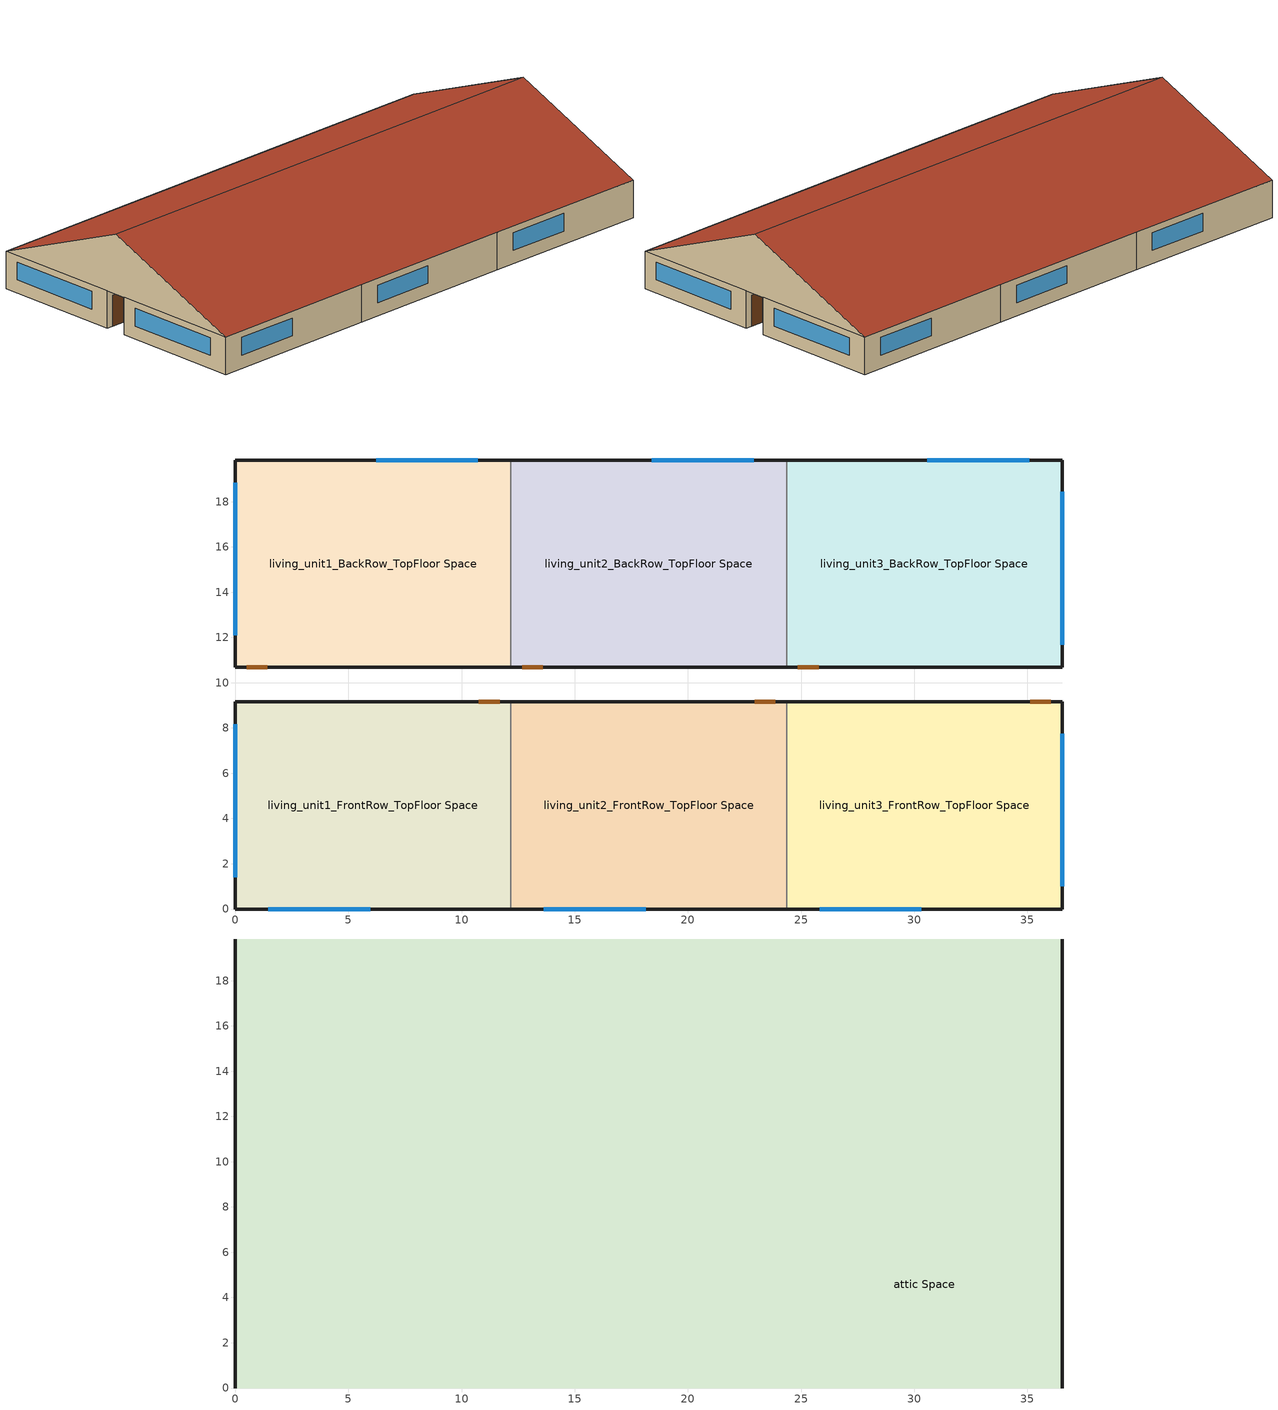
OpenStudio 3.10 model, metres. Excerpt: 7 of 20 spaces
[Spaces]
living_unit3_FrontRow_TopFloor Space
 floor to living_unit3_FrontRow_MiddleFloor Space (ceiling-floor-layer): 36.54,9.16 36.54,0 24.36,0 24.36,9.16 z5.33
 wall outside (Exterior Wall): 24.36,0 36.54,0 36.54,9.16 24.36,9.16 z5.33:7.92
 wall to living_unit2_FrontRow_TopFloor Space (interiorwall): 24.36,9.16 24.36,0 z5.33:7.92
 window (Exterior Window): 25.82,0 30.32,0 / 36.54,1 36.54,7.75 z6.25:7.47
 door (Exterior Door): 36.04,9.16 35.12,9.16 z5.33:7.47
living_unit3_BackRow_TopFloor Space
 floor to living_unit3_BackRow_MiddleFloor Space (ceiling-floor-layer): 36.54,19.84 36.54,10.68 24.36,10.68 24.36,19.84 z5.33
 wall outside (Exterior Wall): 24.36,10.68 36.54,10.68 36.54,19.84 24.36,19.84 z5.33:7.92
 wall to living_unit2_BackRow_TopFloor Space (interiorwall): 24.36,19.84 24.36,10.68 z5.33:7.92
 window (Exterior Window): 35.08,19.84 30.58,19.84 / 36.54,11.68 36.54,18.43 z6.25:7.47
 door (Exterior Door): 24.86,10.68 25.77,10.68 z5.33:7.47
living_unit1_FrontRow_TopFloor Space
 floor to living_unit1_FrontRow_MiddleFloor Space (ceiling-floor-layer): 12.18,9.16 12.18,0 0,0 0,9.16 z5.33
 wall outside (Exterior Wall): 12.18,9.16 0,9.16 0,0 12.18,0 z5.33:7.92
 wall to living_unit2_FrontRow_TopFloor Space (interiorwall): 12.18,0 12.18,9.16 z5.33:7.92
 window (Exterior Window): 1.46,0 5.96,0 / 0,8.16 0,1.41 z6.25:7.47
 door (Exterior Door): 11.68,9.16 10.76,9.16 z5.33:7.47
living_unit2_FrontRow_TopFloor Space
 floor to living_unit2_FrontRow_MiddleFloor Space (ceiling-floor-layer): 24.36,9.16 24.36,0 12.18,0 12.18,9.16 z5.33
 wall outside (Exterior Wall): 12.18,0 24.36,0 / 24.36,9.16 12.18,9.16 z5.33:7.92
 window (Exterior Window): 13.64,0 18.14,0 z6.25:7.47
 door (Exterior Door): 23.86,9.16 22.94,9.16 z5.33:7.47
living_unit2_BackRow_TopFloor Space
 floor to living_unit2_BackRow_MiddleFloor Space (ceiling-floor-layer): 24.36,19.84 24.36,10.68 12.18,10.68 12.18,19.84 z5.33
 wall outside (Exterior Wall): 12.18,10.68 24.36,10.68 / 24.36,19.84 12.18,19.84 z5.33:7.92
 wall to living_unit1_BackRow_TopFloor Space (interiorwall): 12.18,19.84 12.18,10.68 z5.33:7.92
 window (Exterior Window): 22.9,19.84 18.4,19.84 z6.25:7.47
 door (Exterior Door): 12.68,10.68 13.59,10.68 z5.33:7.47
living_unit1_BackRow_TopFloor Space
 floor to living_unit1_BackRow_BottomFloor Space (ceiling-floor-layer): 12.18,19.84 12.18,10.68 0,10.68 0,19.84 z5.33
 wall outside (Exterior Wall): 12.18,19.84 0,19.84 0,10.68 12.18,10.68 z5.33:7.92
 window (Exterior Window): 10.72,19.84 6.22,19.84 / 0,18.84 0,12.09 z6.25:7.47
 door (Exterior Door): 0.5,10.68 1.41,10.68 z5.33:7.47
attic Space
 floor to Breezeway Space: 0,9.16 0,10.68 36.54,10.68 36.54,9.16 z7.92
 floor to living_unit3_BackRow_TopFloor Space: 24.36,10.68 24.36,19.84 36.54,19.84 36.54,10.68 z7.92
 floor to living_unit3_FrontRow_TopFloor Space: 24.36,0 24.36,9.16 36.54,9.16 36.54,0 z7.92
 floor to living_unit1_FrontRow_TopFloor Space: 0,0 0,9.16 12.18,9.16 12.18,0 z7.92
 floor to living_unit2_BackRow_TopFloor Space: 12.18,10.68 12.18,19.84 24.36,19.84 24.36,10.68 z7.92
 floor to living_unit2_FrontRow_TopFloor Space: 12.18,0 12.18,9.16 24.36,9.16 24.36,0 z7.92
 floor to living_unit1_BackRow_TopFloor Space: 0,10.68 0,19.84 12.18,19.84 12.18,10.68 z7.92
 wall outside (Gable_end): 36.54,9.92,12.05 36.54,0,7.92 36.54,19.84,7.92; 0,9.92,12.05 0,19.84,7.92 0,0,7.92
 roof outside (Exterior Roof): 36.54,9.92,12.05 36.54,19.84,7.92 0,19.84,7.92 0,9.92,12.05; 0,9.92,12.05 0,0,7.92 36.54,0,7.92 36.54,9.92,12.05
shading: 36.55,11.68 36.55,18.43 36.54,18.43 36.54,11.68 z7.47; 0,1.41 0,8.16 -0.01,8.16 -0.01,1.41 z7.47; 36.55,1 36.55,7.75 36.54,7.75 36.54,1 z7.47; 5.96,-0.01 5.96,0 1.46,0 1.46,-0.01 z7.47; 18.14,-0.01 18.14,0 13.64,0 13.64,-0.01 z7.47; 30.32,-0.01 30.32,0 25.82,0 25.82,-0.01 z7.47; 10.72,19.84 10.72,19.85 6.22,19.85 6.22,19.84 z7.47; 35.08,19.84 35.08,19.85 30.58,19.85 30.58,19.84 z7.47; 22.9,19.84 22.9,19.85 18.4,19.85 18.4,19.84 z7.47; 0,12.09 0,18.84 -0.01,18.84 -0.01,12.09 z7.47
[Site]
Seattle Seattle Tacoma Intl A_WA_USA Design_Conditions: Latitude {deg}=47.47; Longitude {deg}=-122.32; Time Zone {hr}=-8; Elevation {m}=122; Terrain=Suburbs
[Building]
US+MF+CZ4C+hp+slab+IECC_2024: North Axis {deg}=0
[SizingPeriod:DesignDay] Barometric Pressure {Pa}=99868; Rain Indicator=No; Snow Indicator=No; Day of Month=21; Daylight Saving Time Indicator=No; Humidity Condition Type=Wetbulb; Dry-Bulb Temperature Range Modifier Type=DefaultMultipliers
Name | Maximum Dry-Bulb Temperature {C} | Daily Dry-Bulb Temperature Range {deltaC} | Wind Speed {m/s} | Wind Direction {deg} | Sky Clearness | Month | Day Type | Wetbulb or DewPoint at Maximum Dry-Bulb {C} | Solar Model Indicator | ASHRAE Clear Sky Optical Depth for Beam Irradiance | ASHRAE Clear Sky Optical Depth for Diffuse Irradiance
Seattle Seattle Tacoma Intl A Ann Htg 99.6% Condns DB | -4.2 | 0 | 4.3 | 20 | 0 | 12 | WinterDesignDay | -4.2 | ASHRAEClearSky
Seattle Seattle Tacoma Intl A Ann Clg .4% Condns DB=>MWB | 29.4 | 10.4 | 4.2 | 350 |  | 8 | SummerDesignDay | 18.3 | ASHRAETau | 0.352 | 2.561
[ClimateZones]
Climate Zone Institution Name 1=ASHRAE; Climate Zone Document Name 1=ANSI/ASHRAE Standard 169; Climate Zone Document Year 1=2006; Climate Zone Institution Name 2=CEC; Climate Zone Document Name 2=California Climate Zone Descriptions; Climate Zone Document Year 2=1995
[Construction]
interiorwall: Drywall_1/2in, OSB_5/8in, Drywall_1/2in
Exterior Wall: syn_stucco, sheathing_consol_layer, OSB_7/16in, wall_consol_layer, Drywall_1/2in
ceiling-floor-layer: Lumber_2x4
Exterior Roof: Asphalt_shingle, OSB_1/2in
Gable_end: cement_stucco, Bldg_paper_felt, OSB_5/8in, Air_4_in_vert, Drywall_1/2in
Exterior Window: Glass
Exterior Door: door_const
[Material]
Name | Roughness | Thickness {m} | Conductivity {W/m-K} | Density {kg/m3} | Specific Heat {J/kg-K} | Thermal Absorptance | Solar Absorptance | Visible Absorptance
Drywall_1/2in | MediumSmooth | 0.0127 | 0.16009 | 800.923 | 1087.84
OSB_5/8in | MediumSmooth | 0.015875 | 0.1163 | 544.627 | 1213.36
syn_stucco | MediumSmooth | 0.003048 | 0.0865 | 400 | 878.64 | 0.7
sheathing_consol_layer | Rough | 0.031115 | 0.035329 | 20.1 | 1465.415
OSB_7/16in | MediumSmooth | 0.0111125 | 0.1163 | 544.627 | 1213.36
wall_consol_layer | Rough | 0.1397 | 0.057165 | 120.801 | 1036.26
Lumber_2x4 | Rough | 0.0890016 | 0.115458 | 512.64 | 767.58 | 0.9 | 0.7 | 0.7
Asphalt_shingle | MediumRough | 0.00633985 | 0.08186 | 1121.29 | 1255.2 | 0.9 | 0.75
OSB_1/2in | MediumSmooth | 0.0127 | 0.1163 | 544.627 | 1213.36 | 0.9 | 0.7 | 0.7
cement_stucco | MediumSmooth | 0.01905 | 0.721 | 1865.58 | 878.64
door_const | Smooth | 0.0452888 | 0.0720096 | 512.64 | 767.58
[Material:NoMass]
Bldg_paper_felt: Roughness=Smooth; Thermal Resistance {m2-K/W}=0.0105666
[Material:AirGap]
Air_4_in_vert: Thermal Resistance {m2-K/W}=0.158499
[WindowMaterial:SimpleGlazingSystem]
Glass: U-Factor {W/m2-K}=1.590008; Solar Heat Gain Coefficient=0.3344; Visible Transmittance=0.88
[ThermalZone] Multiplier=1; Use Ideal Air Loads=No
Name | Thermostat
living_unit3_BackRow_TopFloor | thermostat_living Dual SP Control 6
attic
living_unit3_FrontRow_TopFloor | thermostat_living Dual SP Control 13
living_unit1_FrontRow_TopFloor | thermostat_living Dual SP Control 14
living_unit2_BackRow_TopFloor | thermostat_living Dual SP Control 15
living_unit2_FrontRow_TopFloor | thermostat_living Dual SP Control 16
living_unit1_BackRow_TopFloor | thermostat_living Dual SP Control 17
[Sizing:Zone] Zone Cooling Design Supply Air Temperature Input Method=SupplyAirTemperature; Zone Cooling Design Supply Air Temperature Difference {deltaC}=11.11; Zone Heating Design Supply Air Temperature Input Method=SupplyAirTemperature; Zone Heating Design Supply Air Temperature Difference {deltaC}=11.11; Zone Cooling Design Supply Air Humidity Ratio {kg-H2O/kg-air}=0.0085; Zone Heating Design Supply Air Humidity Ratio {kg-H2O/kg-air}=0.008; Cooling Design Air Flow Method=DesignDay; Heating Design Air Flow Method=DesignDay; Account for Dedicated Outdoor Air System=No; Dedicated Outdoor Air Low Setpoint Temperature for Design {C}=autosize; Dedicated Outdoor Air High Setpoint Temperature for Design {C}=autosize; Zone Cooling Design Supply Air Humidity Ratio Difference {kgWater/kgDryAir}=0.005; Zone Humidification Design Supply Air Humidity Ratio Difference {kgWater/kgDryAir}=0.005; Sizing Option=Coincident
Name | Zone Cooling Design Supply Air Temperature {C} | Zone Heating Design Supply Air Temperature {C} | Dedicated Outdoor Air System Control Strategy | Zone Load Sizing Method | Zone Latent Cooling Design Supply Air Humidity Ratio Input Method | Zone Latent Heating Design Supply Air Humidity Ratio Input Method | Cooling Minimum Air Flow per Zone Floor Area {m3/s-m2} | Heating Maximum Air Flow per Zone Floor Area {m3/s-m2} | Heating Maximum Air Flow {m3/s} | Heating Maximum Air Flow Fraction
Breezeway; attic | 14 | 40 | NeutralSupplyAir | Sensible Load Only No Latent Load | HumidityRatioDifference | HumidityRatioDifference
living_unit1_FrontRow_BottomFloor; living_unit2_FrontRow_BottomFloor; living_unit3_FrontRow_BottomFloor; living_unit1_BackRow_BottomFloor; living_unit2_BackRow_BottomFloor; living_unit3_BackRow_BottomFloor; living_unit3_BackRow_TopFloor; living_unit1_FrontRow_MiddleFloor; living_unit2_FrontRow_MiddleFloor; living_unit3_FrontRow_MiddleFloor; living_unit1_BackRow_MiddleFloor; living_unit2_BackRow_MiddleFloor; living_unit3_BackRow_MiddleFloor; living_unit3_FrontRow_TopFloor; living_unit1_FrontRow_TopFloor; living_unit2_BackRow_TopFloor; living_unit2_FrontRow_TopFloor; living_unit1_BackRow_TopFloor | 12 | 32.22 |  |  |  |  | 0.000762 | 0.002032 | 0.141576 | 0.3
[Space]
Name | Thermal Zone | Design Specification Outdoor Air Object
living_unit3_BackRow_TopFloor Space | living_unit3_BackRow_TopFloor | SZ_DSOA_living_unit3_BackRow_TopFloor
attic Space | attic
living_unit3_FrontRow_TopFloor Space | living_unit3_FrontRow_TopFloor | SZ_DSOA_living_unit3_FrontRow_TopFloor
living_unit1_FrontRow_TopFloor Space | living_unit1_FrontRow_TopFloor | SZ_DSOA_living_unit1_FrontRow_TopFloor
living_unit2_BackRow_TopFloor Space | living_unit2_BackRow_TopFloor | SZ_DSOA_living_unit2_BackRow_TopFloor
living_unit2_FrontRow_TopFloor Space | living_unit2_FrontRow_TopFloor | SZ_DSOA_living_unit2_FrontRow_TopFloor
living_unit1_BackRow_TopFloor Space | living_unit1_BackRow_TopFloor | SZ_DSOA_living_unit1_BackRow_TopFloor
[ThermostatSetpoint:DualSetpoint] Heating Setpoint Temperature Schedule=heating_sch; Cooling Setpoint Temperature Schedule=cooling_sch
thermostat_living Dual SP Control 6; thermostat_living Dual SP Control 13; thermostat_living Dual SP Control 14; thermostat_living Dual SP Control 15; thermostat_living Dual SP Control 16; thermostat_living Dual SP Control 17
[ElectricEquipment:Definition] Design Level Calculation Method=EquipmentLevel
Name | Design Level {W} | Fraction Latent | Fraction Radiant | Fraction Lost
IECC_Adj3_BackRow_TopFloor Definition; IECC_Adj1_FrontRow_TopFloor Definition; IECC_Adj2_FrontRow_TopFloor Definition; IECC_Adj3_FrontRow_TopFloor Definition; IECC_Adj1_BackRow_TopFloor Definition; IECC_Adj2_BackRow_TopFloor Definition | 29.2314 | 0.062439 | 0.411909 | 0.251045
television2_FrontRow_TopFloor Definition; television3_FrontRow_TopFloor Definition; television1_FrontRow_TopFloor Definition; television1_BackRow_TopFloor Definition; television2_BackRow_TopFloor Definition; television3_BackRow_TopFloor Definition | 0 | 0 | 1 | 0
electric_range1_BackRow_TopFloor Definition; electric_range1_FrontRow_TopFloor Definition; electric_range2_FrontRow_TopFloor Definition; electric_range3_FrontRow_TopFloor Definition; electric_range2_BackRow_TopFloor Definition; electric_range3_BackRow_TopFloor Definition | 206.727 | 0.3 | 0.4 | 0.3
dishwasher1_FrontRow_TopFloor Definition; dishwasher2_FrontRow_TopFloor Definition; dishwasher3_FrontRow_TopFloor Definition; dishwasher1_BackRow_TopFloor Definition; dishwasher2_BackRow_TopFloor Definition; dishwasher3_BackRow_TopFloor Definition | 30.4403 | 0.15 | 0.6 | 0.25
refrigerator1_FrontRow_TopFloor Definition; refrigerator2_FrontRow_TopFloor Definition; refrigerator3_FrontRow_TopFloor Definition; refrigerator1_BackRow_TopFloor Definition; refrigerator2_BackRow_TopFloor Definition; refrigerator3_BackRow_TopFloor Definition | 84.3882 | 0 | 1 | 0
clotheswasher1_FrontRow_TopFloor Definition; clotheswasher2_FrontRow_TopFloor Definition; clotheswasher3_FrontRow_TopFloor Definition; clotheswasher1_BackRow_TopFloor Definition; clotheswasher2_BackRow_TopFloor Definition; clotheswasher3_BackRow_TopFloor Definition | 10.7404 | 0 | 0.8 | 0.2
electric_dryer1_FrontRow_TopFloor Definition; electric_dryer2_FrontRow_TopFloor Definition; electric_dryer3_FrontRow_TopFloor Definition; electric_dryer1_BackRow_TopFloor Definition; electric_dryer2_BackRow_TopFloor Definition; electric_dryer3_BackRow_TopFloor Definition | 177.596 | 0.05 | 0.15 | 0.8
electric_mels1_FrontRow_TopFloor Definition; electric_mels2_FrontRow_TopFloor Definition; electric_mels3_FrontRow_TopFloor Definition; electric_mels1_BackRow_TopFloor Definition; electric_mels2_BackRow_TopFloor Definition; electric_mels3_BackRow_TopFloor Definition | 440.553 | 0.06 | 0.69 | 0.25
[ElectricEquipment]
Name | Electric Equipment Definition | Space or SpaceType | Schedule
IECC_Adj3_BackRow_TopFloor | IECC_Adj3_BackRow_TopFloor Definition | living_unit3_BackRow_TopFloor Space | MiscPlugLoad
television2_FrontRow_TopFloor | television2_FrontRow_TopFloor Definition | living_unit2_FrontRow_TopFloor Space | InteriorLighting
electric_range1_BackRow_TopFloor | electric_range1_BackRow_TopFloor Definition | living_unit1_BackRow_TopFloor Space | CookingRange
television3_FrontRow_TopFloor | television3_FrontRow_TopFloor Definition | living_unit3_FrontRow_TopFloor Space | InteriorLighting
dishwasher1_FrontRow_TopFloor | dishwasher1_FrontRow_TopFloor Definition | living_unit1_FrontRow_TopFloor Space | Dishwasher_equip_sch
refrigerator1_FrontRow_TopFloor | refrigerator1_FrontRow_TopFloor Definition | living_unit1_FrontRow_TopFloor Space | Refrigerator
clotheswasher1_FrontRow_TopFloor | clotheswasher1_FrontRow_TopFloor Definition | living_unit1_FrontRow_TopFloor Space | ClothesWasher_equip_sch
electric_dryer1_FrontRow_TopFloor | electric_dryer1_FrontRow_TopFloor Definition | living_unit1_FrontRow_TopFloor Space | ClothesDryer
electric_range1_FrontRow_TopFloor | electric_range1_FrontRow_TopFloor Definition | living_unit1_FrontRow_TopFloor Space | CookingRange
television1_FrontRow_TopFloor | television1_FrontRow_TopFloor Definition | living_unit1_FrontRow_TopFloor Space | InteriorLighting
electric_mels1_FrontRow_TopFloor | electric_mels1_FrontRow_TopFloor Definition | living_unit1_FrontRow_TopFloor Space | MiscPlugLoad
IECC_Adj1_FrontRow_TopFloor | IECC_Adj1_FrontRow_TopFloor Definition | living_unit1_FrontRow_TopFloor Space | MiscPlugLoad
dishwasher2_FrontRow_TopFloor | dishwasher2_FrontRow_TopFloor Definition | living_unit2_FrontRow_TopFloor Space | Dishwasher_equip_sch
refrigerator2_FrontRow_TopFloor | refrigerator2_FrontRow_TopFloor Definition | living_unit2_FrontRow_TopFloor Space | Refrigerator
clotheswasher2_FrontRow_TopFloor | clotheswasher2_FrontRow_TopFloor Definition | living_unit2_FrontRow_TopFloor Space | ClothesWasher_equip_sch
electric_dryer2_FrontRow_TopFloor | electric_dryer2_FrontRow_TopFloor Definition | living_unit2_FrontRow_TopFloor Space | ClothesDryer
electric_range2_FrontRow_TopFloor | electric_range2_FrontRow_TopFloor Definition | living_unit2_FrontRow_TopFloor Space | CookingRange
electric_mels2_FrontRow_TopFloor | electric_mels2_FrontRow_TopFloor Definition | living_unit2_FrontRow_TopFloor Space | MiscPlugLoad
IECC_Adj2_FrontRow_TopFloor | IECC_Adj2_FrontRow_TopFloor Definition | living_unit2_FrontRow_TopFloor Space | MiscPlugLoad
dishwasher3_FrontRow_TopFloor | dishwasher3_FrontRow_TopFloor Definition | living_unit3_FrontRow_TopFloor Space | Dishwasher_equip_sch
refrigerator3_FrontRow_TopFloor | refrigerator3_FrontRow_TopFloor Definition | living_unit3_FrontRow_TopFloor Space | Refrigerator
clotheswasher3_FrontRow_TopFloor | clotheswasher3_FrontRow_TopFloor Definition | living_unit3_FrontRow_TopFloor Space | ClothesWasher_equip_sch
electric_dryer3_FrontRow_TopFloor | electric_dryer3_FrontRow_TopFloor Definition | living_unit3_FrontRow_TopFloor Space | ClothesDryer
electric_range3_FrontRow_TopFloor | electric_range3_FrontRow_TopFloor Definition | living_unit3_FrontRow_TopFloor Space | CookingRange
electric_mels3_FrontRow_TopFloor | electric_mels3_FrontRow_TopFloor Definition | living_unit3_FrontRow_TopFloor Space | MiscPlugLoad
IECC_Adj3_FrontRow_TopFloor | IECC_Adj3_FrontRow_TopFloor Definition | living_unit3_FrontRow_TopFloor Space | MiscPlugLoad
dishwasher1_BackRow_TopFloor | dishwasher1_BackRow_TopFloor Definition | living_unit1_BackRow_TopFloor Space | Dishwasher_equip_sch
refrigerator1_BackRow_TopFloor | refrigerator1_BackRow_TopFloor Definition | living_unit1_BackRow_TopFloor Space | Refrigerator
clotheswasher1_BackRow_TopFloor | clotheswasher1_BackRow_TopFloor Definition | living_unit1_BackRow_TopFloor Space | ClothesWasher_equip_sch
electric_dryer1_BackRow_TopFloor | electric_dryer1_BackRow_TopFloor Definition | living_unit1_BackRow_TopFloor Space | ClothesDryer
television1_BackRow_TopFloor | television1_BackRow_TopFloor Definition | living_unit1_BackRow_TopFloor Space | InteriorLighting
electric_mels1_BackRow_TopFloor | electric_mels1_BackRow_TopFloor Definition | living_unit1_BackRow_TopFloor Space | MiscPlugLoad
IECC_Adj1_BackRow_TopFloor | IECC_Adj1_BackRow_TopFloor Definition | living_unit1_BackRow_TopFloor Space | MiscPlugLoad
dishwasher2_BackRow_TopFloor | dishwasher2_BackRow_TopFloor Definition | living_unit2_BackRow_TopFloor Space | Dishwasher_equip_sch
refrigerator2_BackRow_TopFloor | refrigerator2_BackRow_TopFloor Definition | living_unit2_BackRow_TopFloor Space | Refrigerator
clotheswasher2_BackRow_TopFloor | clotheswasher2_BackRow_TopFloor Definition | living_unit2_BackRow_TopFloor Space | ClothesWasher_equip_sch
electric_dryer2_BackRow_TopFloor | electric_dryer2_BackRow_TopFloor Definition | living_unit2_BackRow_TopFloor Space | ClothesDryer
electric_range2_BackRow_TopFloor | electric_range2_BackRow_TopFloor Definition | living_unit2_BackRow_TopFloor Space | CookingRange
television2_BackRow_TopFloor | television2_BackRow_TopFloor Definition | living_unit2_BackRow_TopFloor Space | InteriorLighting
electric_mels2_BackRow_TopFloor | electric_mels2_BackRow_TopFloor Definition | living_unit2_BackRow_TopFloor Space | MiscPlugLoad
IECC_Adj2_BackRow_TopFloor | IECC_Adj2_BackRow_TopFloor Definition | living_unit2_BackRow_TopFloor Space | MiscPlugLoad
dishwasher3_BackRow_TopFloor | dishwasher3_BackRow_TopFloor Definition | living_unit3_BackRow_TopFloor Space | Dishwasher_equip_sch
refrigerator3_BackRow_TopFloor | refrigerator3_BackRow_TopFloor Definition | living_unit3_BackRow_TopFloor Space | Refrigerator
clotheswasher3_BackRow_TopFloor | clotheswasher3_BackRow_TopFloor Definition | living_unit3_BackRow_TopFloor Space | ClothesWasher_equip_sch
electric_dryer3_BackRow_TopFloor | electric_dryer3_BackRow_TopFloor Definition | living_unit3_BackRow_TopFloor Space | ClothesDryer
electric_range3_BackRow_TopFloor | electric_range3_BackRow_TopFloor Definition | living_unit3_BackRow_TopFloor Space | CookingRange
television3_BackRow_TopFloor | television3_BackRow_TopFloor Definition | living_unit3_BackRow_TopFloor Space | InteriorLighting
electric_mels3_BackRow_TopFloor | electric_mels3_BackRow_TopFloor Definition | living_unit3_BackRow_TopFloor Space | MiscPlugLoad
[Exterior:Lights:Definition]
Name | Design Level {W}
Garage-Lights_unit1_BackRow_TopFloor Definition; Garage-Lights_unit1_BackRow_MiddleFloor Definition; Garage-Lights_unit2_FrontRow_MiddleFloor Definition; Garage-Lights_unit1_FrontRow_BottomFloor Definition; Garage-Lights_unit2_FrontRow_BottomFloor Definition; Garage-Lights_unit3_FrontRow_BottomFloor Definition; Garage-Lights_unit1_BackRow_BottomFloor Definition; Garage-Lights_unit2_BackRow_BottomFloor Definition; Garage-Lights_unit3_BackRow_BottomFloor Definition; Garage-Lights_unit1_FrontRow_MiddleFloor Definition; Garage-Lights_unit3_FrontRow_MiddleFloor Definition; Garage-Lights_unit2_BackRow_MiddleFloor Definition; Garage-Lights_unit3_BackRow_MiddleFloor Definition; Garage-Lights_unit1_FrontRow_TopFloor Definition; Garage-Lights_unit2_FrontRow_TopFloor Definition; Garage-Lights_unit3_FrontRow_TopFloor Definition; Garage-Lights_unit2_BackRow_TopFloor Definition; Garage-Lights_unit3_BackRow_TopFloor Definition | 0
Exterior-Lights_unit1_BackRow_TopFloor Definition; Exterior-Lights_unit2_BackRow_TopFloor Definition; Exterior-Lights_unit3_FrontRow_TopFloor Definition; Exterior-Lights_unit1_FrontRow_BottomFloor Definition; Exterior-Lights_unit2_FrontRow_BottomFloor Definition; Exterior-Lights_unit3_FrontRow_BottomFloor Definition; Exterior-Lights_unit1_BackRow_BottomFloor Definition; Exterior-Lights_unit2_BackRow_BottomFloor Definition; Exterior-Lights_unit3_BackRow_BottomFloor Definition; Exterior-Lights_unit1_FrontRow_MiddleFloor Definition; Exterior-Lights_unit2_FrontRow_MiddleFloor Definition; Exterior-Lights_unit3_FrontRow_MiddleFloor Definition; Exterior-Lights_unit1_BackRow_MiddleFloor Definition; Exterior-Lights_unit2_BackRow_MiddleFloor Definition; Exterior-Lights_unit3_BackRow_MiddleFloor Definition; Exterior-Lights_unit1_FrontRow_TopFloor Definition; Exterior-Lights_unit2_FrontRow_TopFloor Definition; Exterior-Lights_unit3_BackRow_TopFloor Definition | 51.9385
[Exterior:Lights]
Name | Exterior Lights Definition | Schedule
Garage-Lights_unit1_BackRow_TopFloor | Garage-Lights_unit1_BackRow_TopFloor Definition | InteriorLightingHE
Exterior-Lights_unit1_BackRow_TopFloor | Exterior-Lights_unit1_BackRow_TopFloor Definition | ExteriorLighting
Exterior-Lights_unit2_BackRow_TopFloor | Exterior-Lights_unit2_BackRow_TopFloor Definition | ExteriorLighting
Exterior-Lights_unit3_FrontRow_TopFloor | Exterior-Lights_unit3_FrontRow_TopFloor Definition | ExteriorLighting
Exterior-Lights_unit1_FrontRow_BottomFloor | Exterior-Lights_unit1_FrontRow_BottomFloor Definition | ExteriorLighting
Garage-Lights_unit1_BackRow_MiddleFloor | Garage-Lights_unit1_BackRow_MiddleFloor Definition | InteriorLightingHE
Garage-Lights_unit2_FrontRow_MiddleFloor | Garage-Lights_unit2_FrontRow_MiddleFloor Definition | InteriorLightingHE
Garage-Lights_unit1_FrontRow_BottomFloor | Garage-Lights_unit1_FrontRow_BottomFloor Definition | InteriorLightingHE
Exterior-Lights_unit2_FrontRow_BottomFloor | Exterior-Lights_unit2_FrontRow_BottomFloor Definition | ExteriorLighting
Garage-Lights_unit2_FrontRow_BottomFloor | Garage-Lights_unit2_FrontRow_BottomFloor Definition | InteriorLightingHE
Exterior-Lights_unit3_FrontRow_BottomFloor | Exterior-Lights_unit3_FrontRow_BottomFloor Definition | ExteriorLighting
Garage-Lights_unit3_FrontRow_BottomFloor | Garage-Lights_unit3_FrontRow_BottomFloor Definition | InteriorLightingHE
Exterior-Lights_unit1_BackRow_BottomFloor | Exterior-Lights_unit1_BackRow_BottomFloor Definition | ExteriorLighting
Garage-Lights_unit1_BackRow_BottomFloor | Garage-Lights_unit1_BackRow_BottomFloor Definition | InteriorLightingHE
Exterior-Lights_unit2_BackRow_BottomFloor | Exterior-Lights_unit2_BackRow_BottomFloor Definition | ExteriorLighting
Garage-Lights_unit2_BackRow_BottomFloor | Garage-Lights_unit2_BackRow_BottomFloor Definition | InteriorLightingHE
Exterior-Lights_unit3_BackRow_BottomFloor | Exterior-Lights_unit3_BackRow_BottomFloor Definition | ExteriorLighting
Garage-Lights_unit3_BackRow_BottomFloor | Garage-Lights_unit3_BackRow_BottomFloor Definition | InteriorLightingHE
Exterior-Lights_unit1_FrontRow_MiddleFloor | Exterior-Lights_unit1_FrontRow_MiddleFloor Definition | ExteriorLighting
Garage-Lights_unit1_FrontRow_MiddleFloor | Garage-Lights_unit1_FrontRow_MiddleFloor Definition | InteriorLightingHE
Exterior-Lights_unit2_FrontRow_MiddleFloor | Exterior-Lights_unit2_FrontRow_MiddleFloor Definition | ExteriorLighting
Exterior-Lights_unit3_FrontRow_MiddleFloor | Exterior-Lights_unit3_FrontRow_MiddleFloor Definition | ExteriorLighting
Garage-Lights_unit3_FrontRow_MiddleFloor | Garage-Lights_unit3_FrontRow_MiddleFloor Definition | InteriorLightingHE
Exterior-Lights_unit1_BackRow_MiddleFloor | Exterior-Lights_unit1_BackRow_MiddleFloor Definition | ExteriorLighting
Exterior-Lights_unit2_BackRow_MiddleFloor | Exterior-Lights_unit2_BackRow_MiddleFloor Definition | ExteriorLighting
Garage-Lights_unit2_BackRow_MiddleFloor | Garage-Lights_unit2_BackRow_MiddleFloor Definition | InteriorLightingHE
Exterior-Lights_unit3_BackRow_MiddleFloor | Exterior-Lights_unit3_BackRow_MiddleFloor Definition | ExteriorLighting
Garage-Lights_unit3_BackRow_MiddleFloor | Garage-Lights_unit3_BackRow_MiddleFloor Definition | InteriorLightingHE
Exterior-Lights_unit1_FrontRow_TopFloor | Exterior-Lights_unit1_FrontRow_TopFloor Definition | ExteriorLighting
Garage-Lights_unit1_FrontRow_TopFloor | Garage-Lights_unit1_FrontRow_TopFloor Definition | InteriorLightingHE
Exterior-Lights_unit2_FrontRow_TopFloor | Exterior-Lights_unit2_FrontRow_TopFloor Definition | ExteriorLighting
Garage-Lights_unit2_FrontRow_TopFloor | Garage-Lights_unit2_FrontRow_TopFloor Definition | InteriorLightingHE
Garage-Lights_unit3_FrontRow_TopFloor | Garage-Lights_unit3_FrontRow_TopFloor Definition | InteriorLightingHE
Garage-Lights_unit2_BackRow_TopFloor | Garage-Lights_unit2_BackRow_TopFloor Definition | InteriorLightingHE
Exterior-Lights_unit3_BackRow_TopFloor | Exterior-Lights_unit3_BackRow_TopFloor Definition | ExteriorLighting
Garage-Lights_unit3_BackRow_TopFloor | Garage-Lights_unit3_BackRow_TopFloor Definition | InteriorLightingHE
[Lights:Definition] Design Level Calculation Method=LightingLevel; Fraction Radiant=0.6; Fraction Visible=0.2; Return Air Fraction=0
Name | Lighting Level {W}
Living Plug-in Lighting3_FrontRow_TopFloor Definition; Living Plug-in Lighting2_FrontRow_TopFloor Definition; Living Plug-in Lighting1_FrontRow_TopFloor Definition; Living Plug-in Lighting1_BackRow_TopFloor Definition; Living Plug-in Lighting2_BackRow_TopFloor Definition; Living Plug-in Lighting3_BackRow_TopFloor Definition | 64.1303
Living Hardwired Lighting3_BackRow_TopFloor Definition; Living Hardwired Lighting2_FrontRow_TopFloor Definition; Living Hardwired Lighting1_FrontRow_TopFloor Definition; Living Hardwired Lighting3_FrontRow_TopFloor Definition; Living Hardwired Lighting1_BackRow_TopFloor Definition; Living Hardwired Lighting2_BackRow_TopFloor Definition | 141.024
[Lights] Schedule=InteriorLightingHE; Fraction Replaceable=0
Name | Lights Definition | Space or SpaceType
Living Plug-in Lighting3_FrontRow_TopFloor | Living Plug-in Lighting3_FrontRow_TopFloor Definition | living_unit3_FrontRow_TopFloor Space
Living Hardwired Lighting3_BackRow_TopFloor | Living Hardwired Lighting3_BackRow_TopFloor Definition | living_unit3_BackRow_TopFloor Space
Living Plug-in Lighting2_FrontRow_TopFloor | Living Plug-in Lighting2_FrontRow_TopFloor Definition | living_unit2_FrontRow_TopFloor Space
Living Hardwired Lighting2_FrontRow_TopFloor | Living Hardwired Lighting2_FrontRow_TopFloor Definition | living_unit2_FrontRow_TopFloor Space
Living Hardwired Lighting1_FrontRow_TopFloor | Living Hardwired Lighting1_FrontRow_TopFloor Definition | living_unit1_FrontRow_TopFloor Space
Living Plug-in Lighting1_FrontRow_TopFloor | Living Plug-in Lighting1_FrontRow_TopFloor Definition | living_unit1_FrontRow_TopFloor Space
Living Hardwired Lighting3_FrontRow_TopFloor | Living Hardwired Lighting3_FrontRow_TopFloor Definition | living_unit3_FrontRow_TopFloor Space
Living Hardwired Lighting1_BackRow_TopFloor | Living Hardwired Lighting1_BackRow_TopFloor Definition | living_unit1_BackRow_TopFloor Space
Living Plug-in Lighting1_BackRow_TopFloor | Living Plug-in Lighting1_BackRow_TopFloor Definition | living_unit1_BackRow_TopFloor Space
Living Hardwired Lighting2_BackRow_TopFloor | Living Hardwired Lighting2_BackRow_TopFloor Definition | living_unit2_BackRow_TopFloor Space
Living Plug-in Lighting2_BackRow_TopFloor | Living Plug-in Lighting2_BackRow_TopFloor Definition | living_unit2_BackRow_TopFloor Space
Living Plug-in Lighting3_BackRow_TopFloor | Living Plug-in Lighting3_BackRow_TopFloor Definition | living_unit3_BackRow_TopFloor Space
[People:Definition] Number of People Calculation Method=People; Number of People {people}=2; Fraction Radiant=0; Enable ASHRAE 55 Comfort Warnings=No; Mean Radiant Temperature Calculation Type=EnclosureAveraged
people_unit3_FrontRow_TopFloor Definition; people_unit1_FrontRow_TopFloor Definition; people_unit2_FrontRow_TopFloor Definition; people_unit1_BackRow_TopFloor Definition; people_unit2_BackRow_TopFloor Definition; people_unit3_BackRow_TopFloor Definition
[People] Number of People Schedule=Occupancy; Activity Level Schedule=activity_sch; Multiplier=1
Name | People Definition | Space or SpaceType
people_unit3_FrontRow_TopFloor | people_unit3_FrontRow_TopFloor Definition | living_unit3_FrontRow_TopFloor Space
people_unit1_FrontRow_TopFloor | people_unit1_FrontRow_TopFloor Definition | living_unit1_FrontRow_TopFloor Space
people_unit2_FrontRow_TopFloor | people_unit2_FrontRow_TopFloor Definition | living_unit2_FrontRow_TopFloor Space
people_unit1_BackRow_TopFloor | people_unit1_BackRow_TopFloor Definition | living_unit1_BackRow_TopFloor Space
people_unit2_BackRow_TopFloor | people_unit2_BackRow_TopFloor Definition | living_unit2_BackRow_TopFloor Space
people_unit3_BackRow_TopFloor | people_unit3_BackRow_TopFloor Definition | living_unit3_BackRow_TopFloor Space
[AirTerminal:SingleDuct:ConstantVolume:NoReheat] Availability Schedule=always_avail; Maximum Air Flow Rate {m3/s}=autosize
ZoneDirectAir_unit1_FrontRow_MiddleFloor; ZoneDirectAir_unit1_FrontRow_BottomFloor; ZoneDirectAir_unit2_FrontRow_BottomFloor; ZoneDirectAir_unit3_FrontRow_BottomFloor; ZoneDirectAir_unit1_BackRow_BottomFloor; ZoneDirectAir_unit2_BackRow_BottomFloor; ZoneDirectAir_unit3_BackRow_BottomFloor; ZoneDirectAir_unit2_FrontRow_MiddleFloor; ZoneDirectAir_unit3_FrontRow_MiddleFloor; ZoneDirectAir_unit1_BackRow_MiddleFloor; ZoneDirectAir_unit2_BackRow_MiddleFloor; ZoneDirectAir_unit3_BackRow_MiddleFloor; ZoneDirectAir_unit1_FrontRow_TopFloor; ZoneDirectAir_unit2_FrontRow_TopFloor; ZoneDirectAir_unit3_FrontRow_TopFloor; ZoneDirectAir_unit1_BackRow_TopFloor; ZoneDirectAir_unit2_BackRow_TopFloor; ZoneDirectAir_unit3_BackRow_TopFloor
[DesignSpecification:OutdoorAir] Outdoor Air Flow Rate {m3/s}=0.0212376
SZ_DSOA_living_unit1_FrontRow_TopFloor; SZ_DSOA_living_unit2_FrontRow_TopFloor; SZ_DSOA_living_unit3_FrontRow_TopFloor; SZ_DSOA_living_unit1_BackRow_TopFloor; SZ_DSOA_living_unit2_BackRow_TopFloor; SZ_DSOA_living_unit3_BackRow_TopFloor
[SpaceInfiltration:EffectiveLeakageArea] Schedule=always_avail
Name | Space or SpaceType | Effective Air Leakage Area {cm2} | Stack Coefficient | Wind Coefficient
Living_ShermanGrimsrud_unit1_FrontRow_TopFloor | living_unit1_FrontRow_TopFloor Space | 107.349 | 0.00029 | 0.000231
Living_ShermanGrimsrud_unit2_FrontRow_TopFloor | living_unit2_FrontRow_TopFloor Space | 94.527 | 0.00029 | 0.000231
Living_ShermanGrimsrud_unit3_FrontRow_TopFloor | living_unit3_FrontRow_TopFloor Space | 107.349 | 0.00029 | 0.000231
Living_ShermanGrimsrud_unit1_BackRow_TopFloor | living_unit1_BackRow_TopFloor Space | 107.349 | 0.00029 | 0.000231
Living_ShermanGrimsrud_unit2_BackRow_TopFloor | living_unit2_BackRow_TopFloor Space | 94.527 | 0.00029 | 0.000231
Living_ShermanGrimsrud_unit3_BackRow_TopFloor | living_unit3_BackRow_TopFloor Space | 107.349 | 0.00029 | 0.000231
AtticVent | attic Space | 33300 | 0.000435 | 0.000271
[Schedule:Compact]
heating_sch: Through: 12/31, For: AllDays, Until: 24:00, 22.2222
cooling_sch: Through: 12/31, For: AllDays, Until: 24:00, 23.8889
activity_sch: Through: 12/31, For: AllDays, Until: 24:00, 117.28
always_avail: Through: 12/31, For: AllDays, Until: 24:00, 1
[Schedule:Ruleset]
Name | Default Day Schedule
MiscPlugLoad | Schedule Day 1
InteriorLightingHE | Schedule Day 2
InteriorLighting | Schedule Day 3
CookingRange | Schedule Day 5
Refrigerator | Schedule Day 6
Occupancy | Schedule Day 7
ExteriorLighting | Schedule Day 10
Dishwasher_equip_sch | Schedule Day 12
ClothesWasher_equip_sch | Schedule Day 13
ClothesDryer | Schedule Day 14
[Schedule:Day]
Schedule Day 1; Schedule Day 2; Schedule Day 3; Schedule Day 5; Schedule Day 6; Schedule Day 7; Schedule Day 10; Schedule Day 12; Schedule Day 13; Schedule Day 14: 24, 0, 0
MiscPlugLoadDay 1: 1, 0, 0.60749, 2, 0, 0.559339, 3, 0, 0.552853, 4, 0, 0.545071, 5, 0, 0.524481, 6, 0, 0.585279, 7, 0, 0.676232, 8, 0, 0.718547, 9, 0, 0.60749, 10, 0, 0.517023, 11, 0, 0.529183, 12, 0, 0.529345, 13, 0, 0.520428, 14, 0, 0.538424, 15, 0, 0.568742, 16, 0, 0.600357, 17, 0, 0.710117, 18, 0, 0.862678, 19, 0, 0.936608, 20, 0, 0.966764, 21, 0, 1, 22, 0, 0.976654, 23, 0, 0.845169, 24, 0, 0.734436
LightingDay_EELighting 1: 1, 0, 0.06875, 2, 0, 0.06875, 3, 0, 0.06875, 4, 0, 0.06875, 5, 0, 0.20625, 6, 0, 0.429688, 7, 0, 0.48125, 8, 0, 0.429688, 9, 0, 0.189062, 10, 0, 0.128906, 11, 0, 0.128906, 12, 0, 0.128906, 13, 0, 0.128906, 14, 0, 0.128906, 15, 0, 0.128906, 16, 0, 0.223438, 17, 0, 0.48125, 18, 0, 0.670312, 19, 0, 0.902344, 20, 0, 1, 21, 0, 1, 22, 0, 0.75625, 23, 0, 0.421094, 24, 0, 0.171875
LightingDay 1: 1, 0, 0.0625, 2, 0, 0.0625, 3, 0, 0.0625, 4, 0, 0.0625, 5, 0, 0.1875, 6, 0, 0.390625, 7, 0, 0.4375, 8, 0, 0.390625, 9, 0, 0.171875, 10, 0, 0.117188, 11, 0, 0.117188, 12, 0, 0.117188, 13, 0, 0.117188, 14, 0, 0.117188, 15, 0, 0.117188, 16, 0, 0.203125, 17, 0, 0.4375, 18, 0, 0.609375, 19, 0, 0.820312, 20, 0, 0.984375, 21, 0, 1, 22, 0, 0.6875, 23, 0, 0.382812, 24, 0, 0.15625
CookingRangeDay 1: 1, 0, 0.0471585, 2, 0, 0.0471585, 3, 0, 0.0235459, 4, 0, 0.0235459, 5, 0, 0.0471585, 6, 0, 0.0707044, 7, 0, 0.165088, 8, 0, 0.283018, 9, 0, 0.306564, 10, 0, 0.320771, 11, 0, 0.283018, 12, 0, 0.330176, 13, 0, 0.377335, 14, 0, 0.306564, 15, 0, 0.292423, 16, 0, 0.377335, 17, 0, 0.613194, 18, 0, 1, 19, 0, 0.778348, 20, 0, 0.400947, 21, 0, 0.235859, 22, 0, 0.165088, 23, 0, 0.103722, 24, 0, 0.0707044
RefrigeratorDay 1: 1, 0, 0.8, 2, 0, 0.782696, 3, 0, 0.765594, 4, 0, 0.742857, 5, 0, 0.731388, 6, 0, 0.731388, 7, 0, 0.75996, 8, 0, 0.8, 9, 0, 0.817103, 10, 0, 0.828571, 11, 0, 0.8, 12, 0, 0.8, 13, 0, 0.839839, 14, 0, 0.839839, 15, 0, 0.828571, 16, 0, 0.839839, 17, 0, 0.885714, 18, 0, 0.971429, 19, 0, 1, 20, 0, 0.971429, 21, 0, 0.942857, 22, 0, 0.925553, 23, 0, 0.885714, 24, 0, 0.828571
OccupancyDay 1: 1, 0, 1, 2, 0, 1, 3, 0, 1, 4, 0, 1, 5, 0, 1, 6, 0, 1, 7, 0, 1, 8, 0, 0.8831, 9, 0, 0.40861, 10, 0, 0.24189, 11, 0, 0.24189, 12, 0, 0.24189, 13, 0, 0.24189, 14, 0, 0.24189, 15, 0, 0.24189, 16, 0, 0.24189, 17, 0, 0.29498, 18, 0, 0.5531, 19, 0, 0.89693, 20, 0, 0.89693, 21, 0, 0.89693, 22, 0, 1, 23, 0, 1, 24, 0, 1
ExteriorLightingDay 1: 1, 0, 1, 2, 0, 1, 3, 0, 1, 4, 0, 1, 5, 0, 1, 6, 0, 1, 7, 0, 0, 8, 0, 0, 9, 0, 0, 10, 0, 0, 11, 0, 0, 12, 0, 0, 13, 0, 0, 14, 0, 0, 15, 0, 0, 16, 0, 0, 17, 0, 0, 18, 0, 0, 19, 0, 1, 20, 0, 1, 21, 0, 1, 22, 0, 1, 23, 0, 1, 24, 0, 1
DishwasherWeekend_equip_sch 1: 1, 0, 0.138388, 2, 0, 0.0614858, 3, 0, 0.0460692, 4, 0, 0.0307429, 5, 0, 0.0307429, 6, 0, 0.0922286, 7, 0, 0.184547, 8, 0, 0.276866, 9, 0, 0.52308, 10, 0, 0.584565, 11, 0, 0.507663, 12, 0, 0.430761, 13, 0, 0.369185, 14, 0, 0.415344, 15, 0, 0.338442, 16, 0, 0.323026, 17, 0, 0.338442, 18, 0, 0.446087, 19, 0, 0.78462, 20, 0, 1, 21, 0, 0.815362, 22, 0, 0.599982, 23, 0, 0.399928, 24, 0, 0.276866
DishwasherWeekday_equip_sch 1: 1, 0, 0.129162, 2, 0, 0.0573867, 3, 0, 0.042998, 4, 0, 0.0286934, 5, 0, 0.0286934, 6, 0, 0.0860801, 7, 0, 0.172244, 8, 0, 0.258408, 9, 0, 0.488208, 10, 0, 0.545594, 11, 0, 0.473819, 12, 0, 0.402044, 13, 0, 0.344573, 14, 0, 0.387655, 15, 0, 0.315879, 16, 0, 0.301491, 17, 0, 0.315879, 18, 0, 0.416348, 19, 0, 0.732312, 20, 0, 0.933333, 21, 0, 0.761005, 22, 0, 0.559983, 23, 0, 0.373266, 24, 0, 0.258408
ClothesWasherWeekend_equip_sch 1: 1, 0, 0.10863, 2, 0, 0.0868807, 3, 0, 0.0433822, 4, 0, 0.0433822, 5, 0, 0.0868807, 6, 0, 0.130379, 7, 0, 0.260758, 8, 0, 0.565131, 9, 0, 0.847755, 10, 0, 1, 11, 0, 0.978251, 12, 0, 0.869505, 13, 0, 0.782508, 14, 0, 0.695627, 15, 0, 0.60863, 16, 0, 0.565131, 17, 0, 0.586881, 18, 0, 0.565131, 19, 0, 0.565131, 20, 0, 0.565131, 21, 0, 0.565131, 22, 0, 0.543382, 23, 0, 0.369505, 24, 0, 0.195627
ClothesWasherWeekday_equip_sch 1: 1, 0, 0.0887931, 2, 0, 0.0710155, 3, 0, 0.0354602, 4, 0, 0.0354602, 5, 0, 0.0710155, 6, 0, 0.106571, 7, 0, 0.213142, 8, 0, 0.461934, 9, 0, 0.692948, 10, 0, 0.817391, 11, 0, 0.799614, 12, 0, 0.710725, 13, 0, 0.639615, 14, 0, 0.568599, 15, 0, 0.497489, 16, 0, 0.461934, 17, 0, 0.479711, 18, 0, 0.461934, 19, 0, 0.461934, 20, 0, 0.461934, 21, 0, 0.461934, 22, 0, 0.444156, 23, 0, 0.30203, 24, 0, 0.159904
ClothesDryerWeekend 1: 1, 0, 0.121951, 2, 0, 0.0731707, 3, 0, 0.0487805, 4, 0, 0.0243902, 5, 0, 0.0487805, 6, 0, 0.0731707, 7, 0, 0.195122, 8, 0, 0.390244, 9, 0, 0.595097, 10, 0, 0.839, 11, 0, 0.960951, 12, 0, 1, 13, 0, 0.91217, 14, 0, 0.829268, 15, 0, 0.746366, 16, 0, 0.707317, 17, 0, 0.682927, 18, 0, 0.668268, 19, 0, 0.634146, 20, 0, 0.624415, 21, 0, 0.643878, 22, 0, 0.668268, 23, 0, 0.536585, 24, 0, 0.292683
ClothesDryerWeekday 1: 1, 0, 0.0996819, 2, 0, 0.0598091, 3, 0, 0.0398727, 4, 0, 0.0199364, 5, 0, 0.0398727, 6, 0, 0.0598091, 7, 0, 0.159491, 8, 0, 0.318982, 9, 0, 0.486427, 10, 0, 0.685791, 11, 0, 0.785473, 12, 0, 0.817391, 13, 0, 0.7456, 14, 0, 0.677837, 15, 0, 0.610073, 16, 0, 0.578155, 17, 0, 0.558218, 18, 0, 0.546236, 19, 0, 0.518346, 20, 0, 0.510391, 21, 0, 0.5263, 22, 0, 0.546236, 23, 0, 0.4386, 24, 0, 0.239236
[Schedule:Rule] Date Specification Type=DateRange; Start Month=1; Start Day=1; End Month=12; End Day=31
Name | Schedule Ruleset | Rule Order | Day Schedule | Apply Sunday | Apply Monday | Apply Tuesday | Apply Wednesday | Apply Thursday | Apply Friday | Apply Saturday
MiscPlugLoadWeek | MiscPlugLoad | 0 | MiscPlugLoadDay 1 | Yes | Yes | Yes | Yes | Yes | Yes | Yes
LightingProfileWeek_EELighting | InteriorLightingHE | 0 | LightingDay_EELighting 1 | Yes | Yes | Yes | Yes | Yes | Yes | Yes
LightingProfileWeek | InteriorLighting | 0 | LightingDay 1 | Yes | Yes | Yes | Yes | Yes | Yes | Yes
CookingRangeWeek | CookingRange | 0 | CookingRangeDay 1 | Yes | Yes | Yes | Yes | Yes | Yes | Yes
RefrigeratorWeek | Refrigerator | 0 | RefrigeratorDay 1 | Yes | Yes | Yes | Yes | Yes | Yes | Yes
OccupancyWeek | Occupancy | 0 | OccupancyDay 1 | Yes | Yes | Yes | Yes | Yes | Yes | Yes
ExteriorLightingProfileWeek | ExteriorLighting | 0 | ExteriorLightingDay 1 | Yes | Yes | Yes | Yes | Yes | Yes | Yes
DishwasherWeek_equip_sch | Dishwasher_equip_sch | 1 | DishwasherWeekend_equip_sch 1 | Yes |  |  |  |  |  | Yes
DishwasherWeek_equip_sch 1 | Dishwasher_equip_sch | 0 | DishwasherWeekday_equip_sch 1 |  | Yes | Yes | Yes | Yes | Yes
ClothesWasherWeek_equip_sch | ClothesWasher_equip_sch | 1 | ClothesWasherWeekend_equip_sch 1 | Yes |  |  |  |  |  | Yes
ClothesWasherWeek_equip_sch 1 | ClothesWasher_equip_sch | 0 | ClothesWasherWeekday_equip_sch 1 |  | Yes | Yes | Yes | Yes | Yes
ClothesDryerWeek | ClothesDryer | 1 | ClothesDryerWeekend 1 | Yes |  |  |  |  |  | Yes
ClothesDryerWeek 1 | ClothesDryer | 0 | ClothesDryerWeekday 1 |  | Yes | Yes | Yes | Yes | Yes
